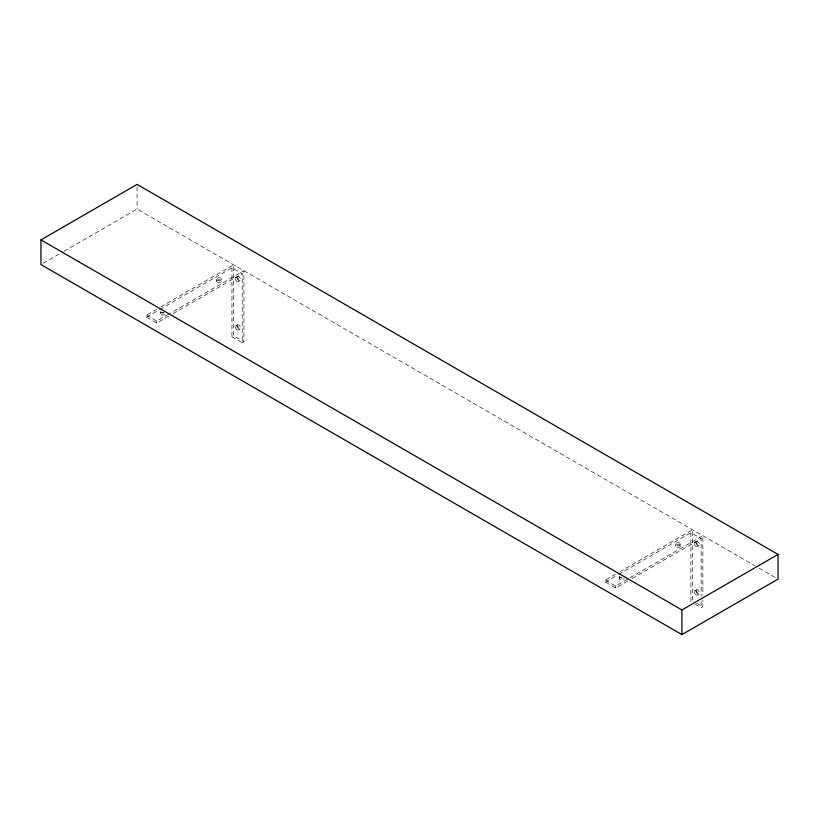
<?xml version="1.0" encoding="UTF-8"?>
<svg xmlns="http://www.w3.org/2000/svg" width="819" height="819" viewBox="0 0 819 819"><rect width="100%" height="100%" fill="white"/><g stroke="black" fill="none" stroke-linecap="round" stroke-linejoin="round"><path stroke-width="0.61" stroke-dasharray="4.09 3.07" d="M43.161 263.288L63.053 251.802M64.158 251.167L137.09 209.06L754.801 565.683M168.806 316.073L156.746 323.034L146.499 317.107L146.499 315.141L156.429 309.408M160.841 306.859L233.661 264.813L233.661 335.862L243.919 341.779L243.919 270.731L169.994 313.411M146.499 317.107L158.548 310.155M159.644 309.521L231.951 267.772L242.209 273.689L242.209 342.772L243.919 341.779M146.499 315.141L156.746 321.058L168.888 314.046M173.188 313.544L242.209 273.689M238.288 281.705L239.998 280.722M235.872 325.87L237.582 324.887M238.288 330.057L239.998 329.074M231.951 267.772L231.951 336.844L233.661 335.862M627.723 581.029L615.673 587.991L605.415 582.063L605.415 580.098L615.345 574.365M619.768 571.816L692.587 529.77L692.587 600.818L690.878 601.801L690.878 532.729L701.136 538.646L701.136 596.212M605.415 582.063L617.475 575.112M618.57 574.477L690.878 532.729M605.415 580.098L615.673 586.015L628.92 578.368M630.016 577.733L702.845 535.687L702.845 595.321M632.104 578.501L701.136 538.646M694.799 542.475L696.508 541.492M697.215 546.662L698.924 545.679M694.799 590.827L696.508 589.844M697.215 595.014L698.924 594.031M694.983 604.176L701.136 607.729L702.845 606.736L702.845 600.399M759.233 568.243L775.839 577.825M696.693 603.183L702.845 606.736M231.951 336.844L242.209 342.772M701.136 601.33L701.136 607.729M680.476 544.072A2.416 1.392 0 0 1 676.852 545.28A2.416 1.392 0 0 1 676.852 542.864A2.416 1.392 0 0 1 680.476 544.072L680.476 546.048A2.416 1.392 0 0 1 676.852 547.256A2.416 1.392 0 0 1 676.852 544.84A2.416 1.392 0 0 1 680.476 546.048M675.644 544.072L675.644 546.048M619.236 576.637L619.236 578.613A2.416 1.392 0 0 0 622.071 579.985A2.416 1.392 0 0 0 623.996 578.255M615.673 586.015L615.673 587.991M221.55 279.115A2.416 1.392 0 0 1 217.926 280.323A2.416 1.392 0 0 1 217.926 277.907A2.416 1.392 0 0 1 221.55 279.115L221.55 281.091M216.718 279.115L216.718 281.091M160.319 311.681L160.319 313.657M156.746 321.058L156.746 323.034M137.09 186.855L137.09 209.06M619.246 578.736A2.416 1.392 0 0 1 621.652 577.221M622.286 577.989A2.416 1.392 0 0 1 619.318 576.279M164.824 314.353A2.416 1.392 0 0 1 161.527 314.865A2.416 1.392 0 0 1 160.637 312.96A2.416 1.392 0 0 1 163.943 312.448M163.943 312.889A2.416 1.392 0 0 1 161.261 312.786A2.416 1.392 0 0 1 160.401 311.322M696.007 590.949A2.416 1.392 60 0 0 698.576 594.144A2.416 1.392 60 0 0 698.576 590.724A2.416 1.392 60 0 0 696.007 590.949M694.297 591.932A2.416 1.392 60 0 0 696.867 595.126A2.416 1.392 60 0 0 696.867 591.707A2.416 1.392 60 0 0 694.297 591.932M694.297 543.581A2.416 1.392 60 0 0 696.867 546.775A2.416 1.392 60 0 0 696.867 543.355A2.416 1.392 60 0 0 694.297 543.581M696.007 542.598A2.416 1.392 60 0 0 698.576 545.782A2.416 1.392 60 0 0 698.576 542.362A2.416 1.392 60 0 0 696.007 542.598M237.08 325.993A2.416 1.392 60 0 0 239.65 329.187A2.416 1.392 60 0 0 239.65 325.767A2.416 1.392 60 0 0 237.08 325.993M235.37 326.976A2.416 1.392 60 0 0 237.94 330.17A2.416 1.392 60 0 0 237.94 326.75A2.416 1.392 60 0 0 235.37 326.976M217.424 282.074A2.416 1.392 0 0 0 221.468 281.449A2.416 1.392 0 0 0 218.509 279.74A2.416 1.392 0 0 0 217.424 282.074M235.37 278.624A2.416 1.392 60 0 0 237.94 281.818A2.416 1.392 60 0 0 237.94 278.399A2.416 1.392 60 0 0 235.37 278.624M237.08 277.641A2.416 1.392 60 0 0 239.65 280.825A2.416 1.392 60 0 0 239.65 277.406A2.416 1.392 60 0 0 237.08 277.641"/><path stroke-width="1.23" d="M40.95 239.895L137.09 184.388L778.05 554.432L778.05 579.105L681.91 634.612L40.95 264.568L40.95 239.895L681.91 609.94L778.05 554.432M681.91 609.94L681.91 634.612"/></g></svg>
